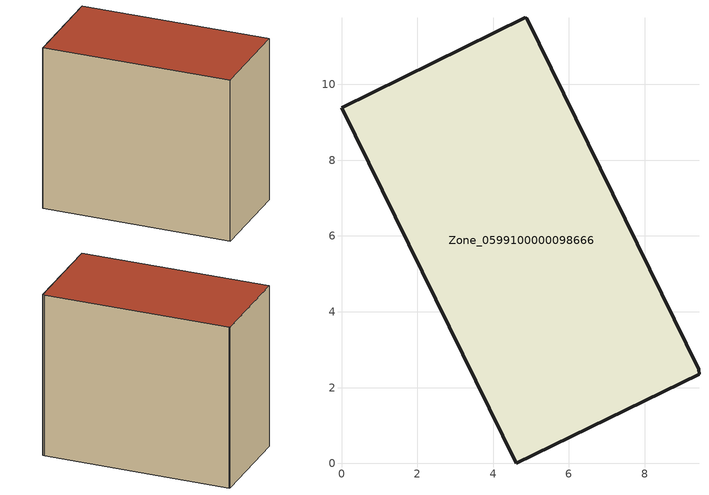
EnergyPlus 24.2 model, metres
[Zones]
Zone_0599100000098666
 floor ground (C_G): 9.43,2.36 4.61,0 0,9.39 4.83,11.76 4.89,11.74 9.43,2.48 z0
 wall outside (C_F): 9.43,2.36 9.43,2.48 4.89,11.74 4.83,11.76 0,9.39 4.61,0 9.43,2.36 z0:9.23
 roof outside (C_R): 4.61,0 9.43,2.36 9.43,2.48 4.89,11.74 4.83,11.76 0,9.39 z9.23
[BUILDING]
Pand.0599100000098666: North Axis=0; Terrain=City; Loads Convergence Tolerance Value=0.04; Temperature Convergence Tolerance Value=0.4; Solar Distribution=FullExterior; Maximum Number of Warmup Days=25; Minimum Number of Warmup Days=1
[Site:Location]
Rotterdam.The.Hague.AP_ZH_NLD Design_Conditions: Latitude=51.96; Longitude=4.45; Time Zone=1; Elevation=-4.5
[SITE:GROUNDTEMPERATURE:BUILDINGSURFACE]
18, 18, 18, 18, 18, 18, 18, 18, 18, 18, 18, 18
[MATERIAL] Thermal Absorptance=0.9; Solar Absorptance=0.7; Visible Absorptance=0.7
Name | Roughness | Thickness | Conductivity | Density | Specific Heat
G.TI.1965-1974 | MediumSmooth | 0.15 | 0.882353 | 540 | 1210
F.TI.1965-1974 | Rough | 0.3 | 0.697674 | 1920 | 840
R.TI.1965-1974 | MediumRough | 0.2 | 0.232558 | 1500 | 1000
[CONSTRUCTION]
C_G: G.TI.1965-1974
C_F: F.TI.1965-1974
C_R: R.TI.1965-1974
[ZONE]
Zone_0599100000098666: Type=1; Multiplier=1; Ceiling Height=Autocalculate; Volume=Autocalculate; Floor Area=autocalculate; Part of Total Floor Area=Yes
[ZONEINFILTRATION:DESIGNFLOWRATE]
Infil_Zone_0599100000098666: Zone or ZoneList or Space or SpaceList=Zone_0599100000098666; Schedule=AlwaysOn; Design Flow Rate Calculation Method=Flow/Area; Flow Rate per Floor Area=0.003; Constant Term Coefficient=1; Temperature Term Coefficient=0; Velocity Term Coefficient=0; Velocity Squared Term Coefficient=0
[HVACTEMPLATE:ZONE:IDEALLOADSAIRSYSTEM]
Zone_0599100000098666: Maximum Heating Supply Air Temperature=50; Minimum Cooling Supply Air Temperature=13; Maximum Heating Supply Air Humidity Ratio=0.0156; Minimum Cooling Supply Air Humidity Ratio=0.0077; Heating Limit=NoLimit; Cooling Limit=NoLimit; Dehumidification Control Type=ConstantSensibleHeatRatio; Cooling Sensible Heat Ratio=0.7; Dehumidification Setpoint=60; Humidification Control Type=None; Humidification Setpoint=30; Outdoor Air Method=None; Outdoor Air Flow Rate per Person=0.00944; Outdoor Air Flow Rate per Zone Floor Area=0; Outdoor Air Flow Rate per Zone=0; Demand Controlled Ventilation Type=None; Outdoor Air Economizer Type=NoEconomizer; Heat Recovery Type=None; Sensible Heat Recovery Effectiveness=0.7; Latent Heat Recovery Effectiveness=0.65
[ZONECONTROL:THERMOSTAT]
ThermostatControl_Zone_0599100000098666: Zone or ZoneList=Zone_0599100000098666; Control Type Schedule=DualSetpointControlType; Control 1=Thermostat_Zone_0599100000098666; Temperature Difference Between Cutout And Setpoint=0
[THERMOSTATSETPOINT:DUALSETPOINT]
Thermostat_Zone_0599100000098666: Heating Setpoint Temperature Schedule=HeatingSetpoint_Zone_0599100000098666; Cooling Setpoint Temperature Schedule=CoolingSetpoint_Zone_0599100000098666
[SCHEDULE:COMPACT]
HeatingSetpoint_Zone_0599100000098666: Through: 12/31, For: AllDays, Until: 24:00, 21
CoolingSetpoint_Zone_0599100000098666: Through: 12/31, For: AllDays, Until: 24:00, 24
DualSetpointControlType: Through: 12/31, For: AllDays, Until: 24:00, 4
AlwaysOn: Through: 12/31, For: AllDays, Until: 24:00, 1
